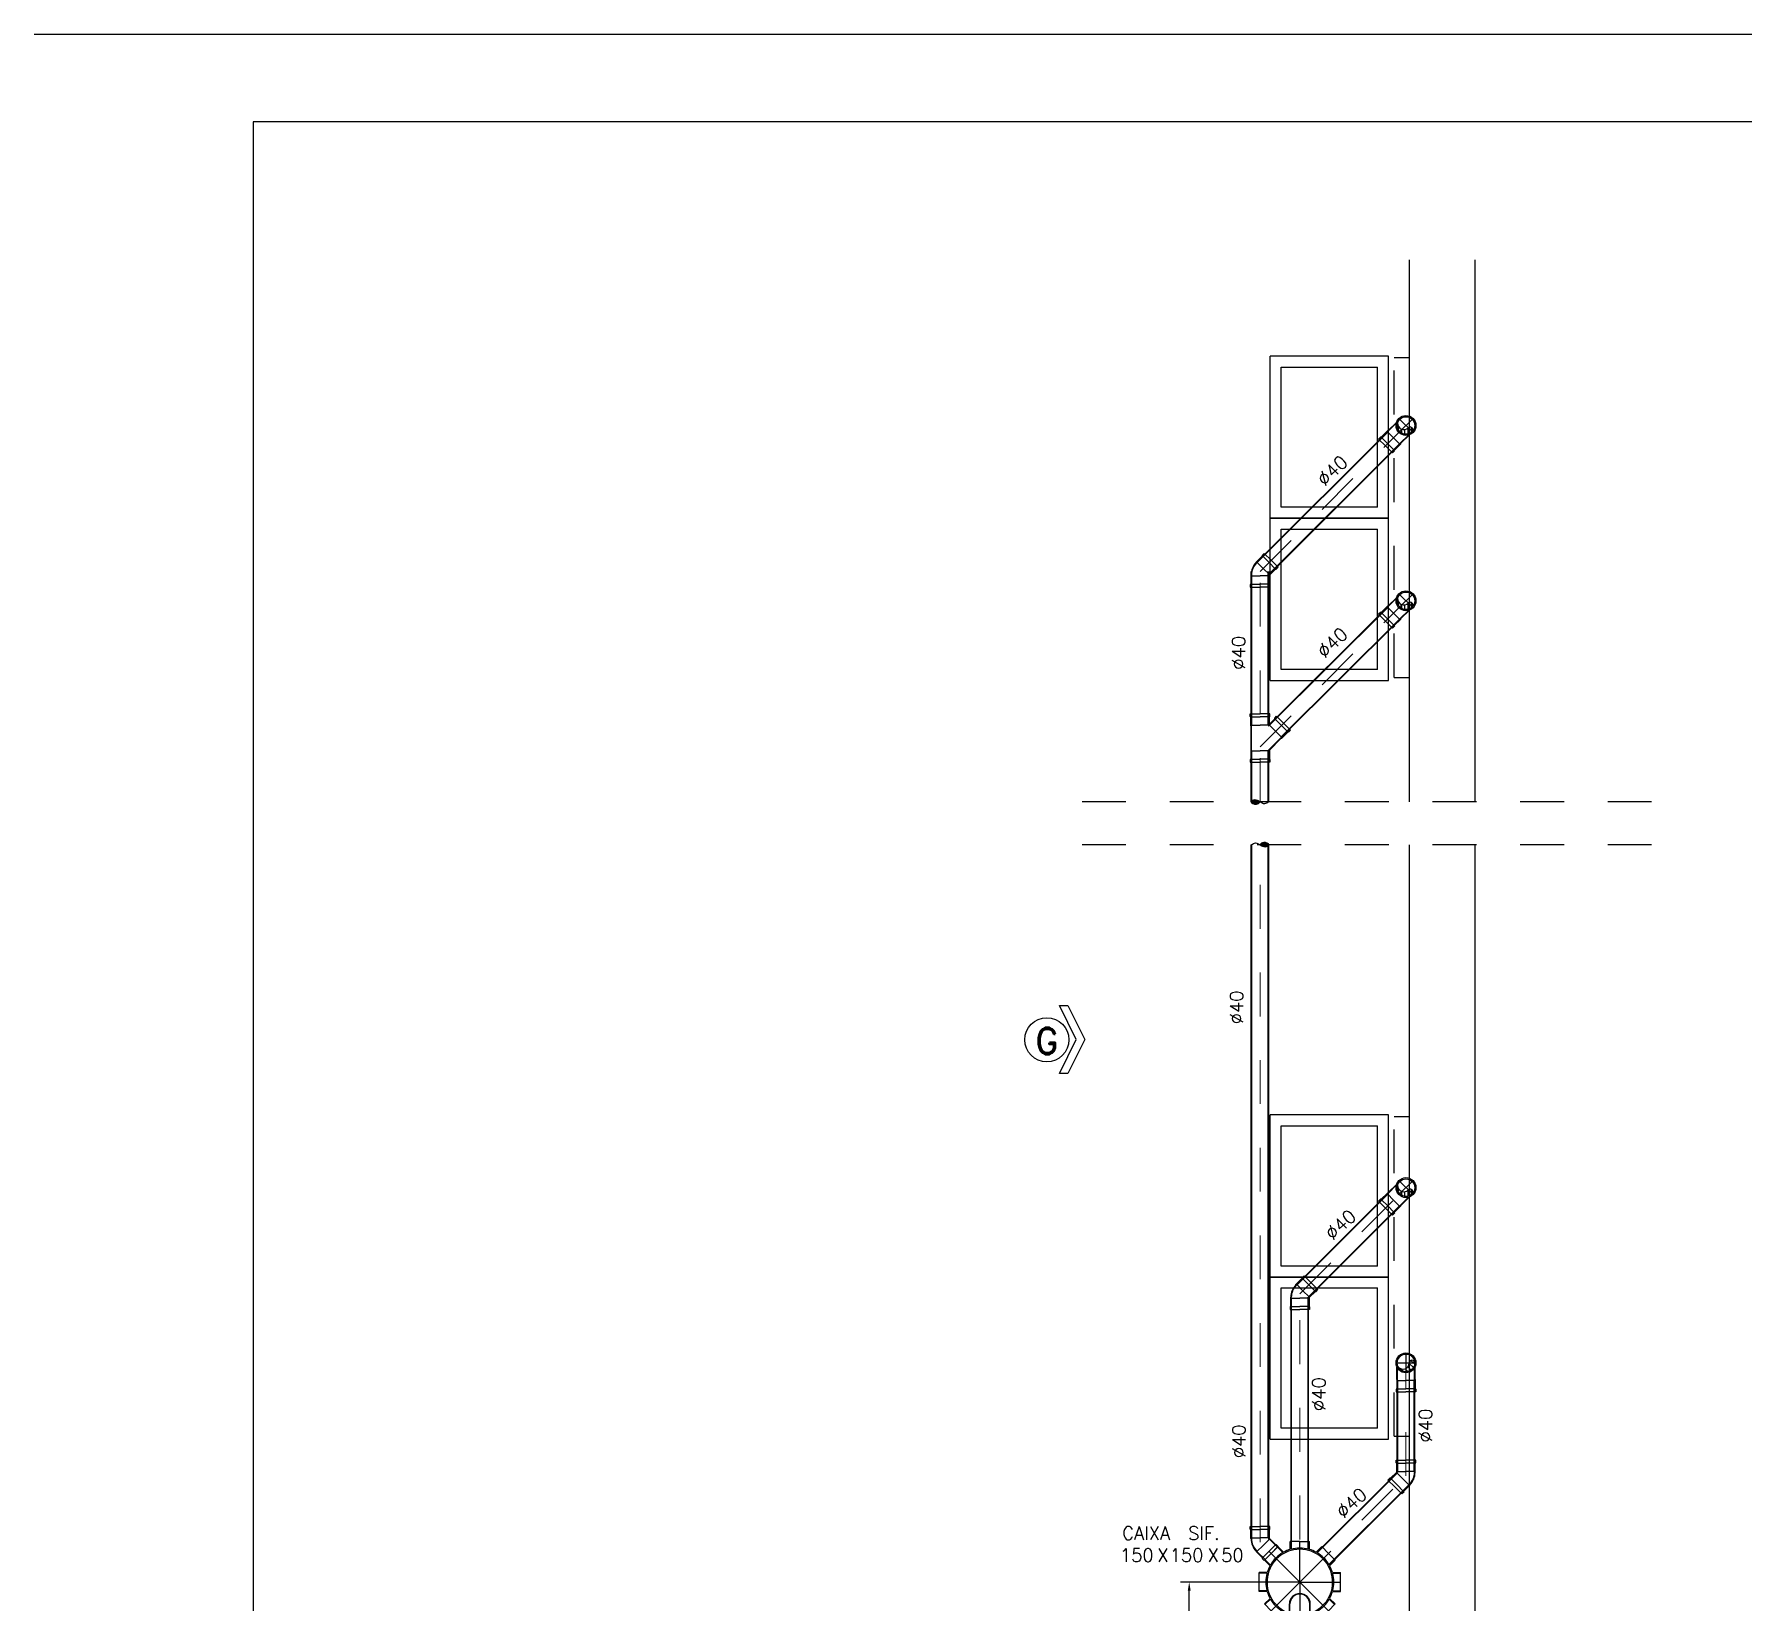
# Model space of a CAD drawing. Header units: millimetres. Extents: x -2485 to 3289, y -257 to 1952.
# Drawn here: x 16.62 to 20.52, y 23.443 to 27.02 of the extents above; entities that cross this region are included whole.
import ezdxf
from ezdxf.enums import TextEntityAlignment as Align

# ---------------------------------------------------------------- set-up
doc = ezdxf.new("R2010")
doc.units = ezdxf.units.MM
doc.header["$LTSCALE"] = 0.3
for name, pattern in [('CONTINUO', [0]), ('HID', [0.37, 0.07, -0.1, 0.03, -0.1, 0.07]), ('HIDDEN2', [0.1875, 0.125, -0.0625]), ('T-5CM', [0.1, 0.05, -0.05])]:
    doc.linetypes.add(name, pattern=pattern)
for name, color, linetype in [('PAREDE', 7, 'CONTINUO'), ('PROJEÇÃO', 11, 'HIDDEN2'), ('SAN', 11, 'Continuous'), ('TEX', 11, 'Continuous'), ('TEXTO', 3, 'Continuous'), ('TUB', 1, 'Continuous')]:
    doc.layers.add(name, color=color, linetype=linetype)
doc.layers.add('PROJETO ESGOTO', color=1, linetype='HID', lineweight=15)
doc.styles.add('ROMAND', font='romand')
doc.styles.add('ROMANS', font='romans.shx', dxfattribs={"height": 0.03})
doc.dimstyles.new('20', dxfattribs={"dimtxt": 0.03, "dimasz": 0.02, "dimexe": 0.02, "dimexo": 0.02, "dimgap": 0.03, "dimtad": 1, "dimdec": 3, "dimlfac": 100, "dimdsep": 46, "dimtxsty": 'ROMANS', "dimcen": 0.02, "dimclrd": 11, "dimclre": 11, "dimclrt": 3, "dimadec": 0, "dimazin": 0, "dimtfac": 3.333333, "dimtdec": 3, "dimtix": 1, "dimtmove": 2, "dimatfit": 3, "dimfxl": 0, "dimtolj": 1, "dimarcsym": 0})

# ---------------------------------------------------------------- blocks, each defined once
blk = doc.blocks.new('cs150x50')
at = {"layer": 'TUB', "color": 3}
for p, q in [((-0.0653, 0.0653), (-0.0499, 0.0808)), ((0, 0.0925), (-0.0218, 0.0925)), ((0.0218, 0.0925), (0, 0.0925)), ((0.05, 0.0808), (0.0654, 0.0654)), ((-0.0808, 0.0499), (-0.0653, 0.0653)), ((0.0654, 0.0654), (0.0808, 0.05)), ((-0.0925, 0), (-0.0925, 0.0218)), ((-0.0925, 0), (-0.0925, -0.0218)), ((0.0903, 0), (0.0903, 0.0253)), ((0.0903, 0), (0.0903, -0.0254)), ((0.1152, 0), (0.1152, 0.0253)), ((0.1152, 0), (0.1152, -0.0254)), ((0.1232, 0), (0.1232, 0.0253)), ((0.1232, 0), (0.1232, -0.0254)), ((0.1323, 0), (0.1323, 0.027)), ((0.1323, 0), (0.1323, -0.027)), ((-0.0808, -0.0499), (-0.0653, -0.0653)), ((-0.0653, -0.0653), (-0.0499, -0.0808)), ((0.05, -0.0808), (0.0654, -0.0654)), ((0.0654, -0.0654), (0.0808, -0.05)), ((0, -0.0925), (-0.0218, -0.0925)), ((0.0218, -0.0925), (0, -0.0925))]:
    blk.add_line(p, q, dxfattribs=at)
at = {"layer": 'TUB', "color": 4}
for p, q in [((-0.0388, 0.0671), (-0.0512, 0.0795)), ((-0.0372, 0.068), (-0.0499, 0.0808)), ((-0.0218, 0.0744), (-0.0218, 0.0925)), ((-0.02, 0.0749), (-0.02, 0.0925)), ((0.02, 0.0749), (0.02, 0.0925)), ((0.0218, 0.0744), (0.0218, 0.0925)), ((0.0372, 0.068), (0.05, 0.0808)), ((0.0388, 0.0671), (0.0513, 0.0795)), ((-0.068, 0.0372), (-0.0808, 0.0499)), ((-0.0671, 0.0388), (-0.0795, 0.0512)), ((0.0671, 0.0388), (0.0795, 0.0513)), ((0.068, 0.0372), (0.0808, 0.05)), ((-0.0744, 0.0218), (-0.0925, 0.0218)), ((-0.0749, 0.02), (-0.0925, 0.02)), ((0.071, 0.0238), (0.0501, 0.0238)), ((0.0714, 0.0226), (0.0501, 0.0226)), ((0.088, 0.0253), (0.0732, 0.0253)), ((0.0887, 0.0238), (0.0738, 0.0238)), ((0.088, 0.0253), (0.0896, 0.027)), ((0.0887, 0.0238), (0.0903, 0.0253)), ((0.0896, 0.027), (0.1136, 0.027)), ((0.0903, 0.0253), (0.1152, 0.0253)), ((0.1136, 0.027), (0.1136, 0.031)), ((0.1136, 0.031), (0.1248, 0.031)), ((0.1152, 0.0253), (0.1152, 0.0293)), ((0.1152, 0.0293), (0.1232, 0.0293)), ((0.1232, 0.0293), (0.1232, 0.0253)), ((0.1232, 0.0253), (0.1323, 0.0253)), ((0.1248, 0.031), (0.1248, 0.027)), ((0.1248, 0.027), (0.1323, 0.027)), ((-0.0749, -0.02), (-0.0925, -0.02)), ((-0.0744, -0.0218), (-0.0925, -0.0218)), ((-0.068, -0.0372), (-0.0808, -0.0499)), ((-0.0671, -0.0388), (-0.0795, -0.0512)), ((0.0714, -0.0226), (0.0501, -0.0226)), ((0.071, -0.0238), (0.0501, -0.0238)), ((0.0671, -0.0388), (0.0795, -0.0513)), ((0.068, -0.0372), (0.0808, -0.05)), ((0.088, -0.0254), (0.0732, -0.0254)), ((0.0887, -0.0238), (0.0738, -0.0238)), ((0.088, -0.0254), (0.0896, -0.027)), ((0.0887, -0.0238), (0.0903, -0.0254)), ((0.0896, -0.027), (0.1136, -0.027)), ((0.0903, -0.0254), (0.1152, -0.0254)), ((0.1136, -0.027), (0.1136, -0.031)), ((0.1136, -0.031), (0.1248, -0.031)), ((0.1152, -0.0254), (0.1152, -0.0294)), ((0.1152, -0.0294), (0.1232, -0.0294)), ((0.1232, -0.0254), (0.1323, -0.0254)), ((0.1232, -0.0294), (0.1232, -0.0254)), ((0.1248, -0.027), (0.1323, -0.027)), ((0.1248, -0.031), (0.1248, -0.027)), ((-0.0388, -0.0671), (-0.0512, -0.0795)), ((-0.0372, -0.068), (-0.0499, -0.0808)), ((-0.0218, -0.0744), (-0.0218, -0.0925)), ((-0.02, -0.0749), (-0.02, -0.0925)), ((0.02, -0.0749), (0.02, -0.0925)), ((0.0218, -0.0744), (0.0218, -0.0925)), ((0.0372, -0.068), (0.05, -0.0808)), ((0.0388, -0.0671), (0.0513, -0.0795))]:
    blk.add_line(p, q, dxfattribs=at)
at = {"layer": 'TUB', "color": 1}
for p, q in [((0, 0), (0, 0.0925)), ((-0.0653, 0.0653), (0, 0)), ((0, 0), (0.0654, 0.0654)), ((0, 0), (-0.0925, 0)), ((-0.0653, -0.0653), (0, 0)), ((0, 0), (0.0775, 0)), ((0, 0), (0, 0)), ((0, 0), (0, 0)), ((0, 0), (0, 0)), ((0, 0), (0, 0)), ((0, 0), (0, 0)), ((0, 0), (0, 0)), ((0, 0), (0, 0)), ((0, 0), (0, 0)), ((0, 0), (0.0654, -0.0654)), ((0, 0), (0, -0.0925))]:
    blk.add_line(p, q, dxfattribs=at)
at = {"layer": 'TUB', "color": 4}
for centre, radius, start, end in [((0, 0), 0.0749, 18.487, 180), ((0, 0), 0.0775, 135, 149.9552), ((0, 0), 0.0775, 120.0448, 135), ((0, 0), 0.0775, 106.3372, 118.6628), ((0, 0), 0.0775, 90, 104.9552), ((0, 0), 0.0775, 75.0448, 90), ((0, 0), 0.0775, 61.3372, 73.6628), ((0, 0), 0.0775, 45, 59.9552), ((0, 0), 0.0775, 30.0448, 45), ((0, 0), 0.0775, 165.0448, 180), ((0, 0), 0.0775, 180, 194.9552), ((0, 0), 0.0749, 180, 341.513), ((0, 0), 0.0775, 151.3372, 163.6628), ((0.0501, 0), 0.0238, 90, 180), ((0.0501, 0), 0.0238, 180, 270), ((0.0501, 0), 0.0226, 90, 180), ((0.0501, 0), 0.0226, 180, 270), ((0, 0), 0.0775, 19.0927, 28.6628), ((0, 0), 0.0749, 0, 17.5218), ((0, 0), 0.0749, 342.4782, 360), ((0, 0), 0.0775, 360, 17.8455), ((0, 0), 0.0775, 342.1545, 0), ((0, 0), 0.0775, 196.3372, 208.6628), ((0, 0), 0.0775, 210.0448, 225), ((0, 0), 0.0775, 315, 329.9552), ((0, 0), 0.0775, 331.3372, 340.9073), ((0, 0), 0.0775, 225, 239.9552), ((0, 0), 0.0775, 241.3372, 253.6628), ((0, 0), 0.0775, 255.0448, 270), ((0, 0), 0.0775, 270, 284.9552), ((0, 0), 0.0775, 286.3372, 298.6628), ((0, 0), 0.0775, 300.0448, 315)]:
    blk.add_arc(centre, radius, start, end, dxfattribs=at)
blk = doc.blocks.new('c90')
at = {"layer": 'TUB', "color": 3}
for p, q in [((-0.066, 0.0224), (-0.066, 0)), ((-0.066, -0.0224), (-0.066, 0)), ((-0.059, 0.02), (-0.059, 0)), ((-0.059, -0.02), (-0.059, 0)), ((-0.04, 0.0194), (-0.04, 0)), ((-0.04, -0.0194), (-0.04, 0))]:
    blk.add_line(p, q, dxfattribs=at)
at = {"layer": 'TUB', "color": 4}
for p, q in [((-0.0598, 0.0224), (-0.066, 0.0224)), ((-0.04, 0.02), (-0.066, 0.02)), ((-0.059, 0.0212), (-0.0598, 0.0224)), ((-0.0388, 0.0212), (-0.059, 0.0212)), ((-0.04, 0.02), (-0.04, 0.0194)), ((-0.04, 0.0194), (-0.038, 0.0194)), ((-0.038, 0.0206), (-0.0388, 0.0212)), ((-0.038, 0.0206), (-0.0095, 0.0206)), ((-0.038, 0.0194), (-0.0118, 0.0194)), ((-0.04, -0.02), (-0.066, -0.02)), ((-0.0598, -0.0224), (-0.066, -0.0224)), ((-0.059, -0.0212), (-0.0598, -0.0224)), ((-0.0388, -0.0212), (-0.059, -0.0212)), ((-0.04, -0.0194), (-0.038, -0.0194)), ((-0.04, -0.02), (-0.04, -0.0194)), ((-0.038, -0.0206), (-0.0388, -0.0212)), ((-0.038, -0.0194), (-0.0118, -0.0194)), ((-0.038, -0.0206), (-0.0095, -0.0206))]:
    blk.add_line(p, q, dxfattribs=at)
at = {"layer": 'TUB', "color": 1, "linetype": 'Continuous'}
for p, q in [((0.0227, 0), (-0.0227, 0)), ((0, 0.0227), (0, -0.0227))]:
    blk.add_line(p, q, dxfattribs=at)
at = {"layer": 'TUB', "color": 7}
for p, q in [((-0.0133, 0.0017), (-0.0195, -0.0045)), ((-0.0133, 0.0123), (-0.0188, 0.0068)), ((-0.0088, -0.0044), (-0.0162, -0.0118)), ((-0.0011, -0.0074), (-0.0107, -0.0169)), ((0.0057, -0.0111), (-0.003, -0.0198))]:
    blk.add_line(p, q, dxfattribs=at)
at = {"layer": 'TUB', "color": 4}
for radius in [0.0227, 0.02]:
    blk.add_circle((0, 0), radius, dxfattribs=at)
for centre, radius, start, end in [((0, 0.0069), 0.0143, 131.815, 270.1096), ((0, -0.0137), 0.0063, 270, 90)]:
    blk.add_arc(centre, radius, start, end, dxfattribs=at)
blk = doc.blocks.new('j45e40')
at = {"layer": 'TUB', "color": 4}
for p, q in [((-0.0212, 0.0071), (-0.0396, -0.0113)), ((-0.0212, 0.0088), (-0.0355, -0.0055)), ((-0.0202, 0.0089), (-0.0212, 0.0088)), ((-0.0212, 0.0071), (-0.0208, 0.0067)), ((-0.0208, 0.0067), (-0.0194, 0.0081)), ((0.008, 0.0206), (0.0088, 0.0212)), ((0.01, 0.0194), (0.008, 0.0194)), ((0.0088, 0.0212), (0.029, 0.0212)), ((0.01, 0.02), (0.01, 0.0194)), ((0.01, 0.02), (0.036, 0.02)), ((0.029, 0.0212), (0.0298, 0.0224)), ((0.0298, 0.0224), (0.036, 0.0224)), ((-0.0369, -0.0052), (-0.0413, -0.0096)), ((-0.0355, -0.0055), (-0.0369, -0.0052)), ((0.0071, -0.0212), (-0.0113, -0.0396)), ((-0.0052, -0.0369), (-0.0096, -0.0413)), ((0.0088, -0.0212), (-0.0055, -0.0355)), ((-0.0055, -0.0355), (-0.0052, -0.0369)), ((0.0067, -0.0208), (0.008, -0.0194)), ((0.0071, -0.0212), (0.0067, -0.0208)), ((0.01, -0.0194), (0.008, -0.0194)), ((0.0088, -0.0212), (0.029, -0.0212)), ((0.01, -0.02), (0.01, -0.0194)), ((0.01, -0.02), (0.036, -0.02)), ((0.029, -0.0212), (0.0298, -0.0224)), ((0.0298, -0.0224), (0.036, -0.0224))]:
    blk.add_line(p, q, dxfattribs=at)
at = {"layer": 'TUB', "color": 3}
for p, q in [((-0.0212, 0.0071), (-0.0071, -0.0071)), ((0.01, 0.02), (0.01, 0)), ((0.029, 0.02), (0.029, 0)), ((0.036, 0.0224), (0.036, 0)), ((-0.0413, -0.0096), (-0.0254, -0.0254)), ((-0.0346, -0.0064), (-0.0205, -0.0205)), ((-0.0096, -0.0413), (-0.0254, -0.0254)), ((-0.0064, -0.0346), (-0.0205, -0.0205)), ((0.0071, -0.0212), (-0.0071, -0.0071)), ((0.01, -0.02), (0.01, 0)), ((0.029, -0.02), (0.029, 0)), ((0.036, -0.0224), (0.036, 0))]:
    blk.add_line(p, q, dxfattribs=at)
at = {"layer": 'TUB', "color": 4, "linetype": 'Continuous'}
for radius in [0.0399, 0.0387]:
    blk.add_arc((0.008, -0.0193), radius, 90, 135, dxfattribs=at)
at = {"layer": 'TUB', "linetype": 'Continuous', "style": 'ROMANS'}
blk.add_text('JJ', height=0.000001, dxfattribs=at).set_placement((0.01, -0.0194))
blk = doc.blocks.new('JS40')
at = {"layer": 'TUB', "color": 4}
for p, q in [((-0.029, 0.0224), (-0.0352, 0.0224)), ((-0.0092, 0.02), (-0.0352, 0.02)), ((-0.0282, 0.0212), (-0.029, 0.0224)), ((-0.008, 0.0212), (-0.0282, 0.0212)), ((-0.0092, 0.02), (-0.0092, 0.0194)), ((-0.0072, 0.0206), (-0.008, 0.0212)), ((0.0471, 0.0206), (0.0479, 0.0212)), ((0.0479, 0.0212), (0.0681, 0.0212)), ((0.0491, 0.02), (0.0751, 0.02)), ((0.0491, 0.02), (0.0491, 0.0194)), ((0.0681, 0.0212), (0.0689, 0.0224)), ((0.0689, 0.0224), (0.0751, 0.0224)), ((-0.0092, -0.02), (-0.0352, -0.02)), ((-0.029, -0.0224), (-0.0352, -0.0224)), ((-0.0282, -0.0212), (-0.029, -0.0224)), ((-0.0079, -0.0212), (-0.0282, -0.0212)), ((-0.0092, -0.0194), (-0.008, -0.0194)), ((-0.0092, -0.02), (-0.0092, -0.0194)), ((0.0491, -0.0216), (0.0468, -0.0194)), ((0.0491, -0.0194), (0.0468, -0.0194)), ((0.0491, -0.02), (0.0491, -0.0194)), ((0.0491, -0.02), (0.0751, -0.02)), ((0.0495, -0.0212), (0.0491, -0.0216)), ((0.0495, -0.0212), (0.0679, -0.0396)), ((0.0512, -0.0212), (0.0681, -0.0212)), ((0.0512, -0.0212), (0.0638, -0.0338)), ((0.0638, -0.0338), (0.0652, -0.0335)), ((0.0652, -0.0335), (0.0696, -0.0379)), ((0.0681, -0.0212), (0.0689, -0.0224)), ((0.0689, -0.0224), (0.0751, -0.0224)), ((0.0194, -0.0485), (0.0195, -0.0495)), ((0.0195, -0.0495), (0.0338, -0.0638)), ((0.0216, -0.0491), (0.0202, -0.0477)), ((0.0212, -0.0495), (0.0216, -0.0491)), ((0.0212, -0.0495), (0.0396, -0.0679)), ((0.0338, -0.0638), (0.0335, -0.0652)), ((0.0335, -0.0652), (0.0379, -0.0696))]:
    blk.add_line(p, q, dxfattribs=at)
at = {"layer": 'TUB', "color": 3}
for p, q in [((-0.0352, 0.0224), (-0.0352, 0)), ((-0.0352, -0.0224), (-0.0352, 0)), ((-0.0282, 0.02), (-0.0282, 0)), ((-0.0092, 0.0194), (-0.0092, 0)), ((-0.0092, -0.0194), (-0.0092, 0)), ((0.0491, 0.0194), (0.0491, 0)), ((0.0491, -0.0194), (0.0491, 0)), ((0.0681, 0.02), (0.0681, 0)), ((0.0751, 0.0224), (0.0751, 0)), ((-0.0282, -0.02), (-0.0282, 0)), ((0.0216, -0.0491), (0.0354, -0.0354)), ((0.0491, -0.0216), (0.0354, -0.0354)), ((0.0629, -0.0346), (0.0488, -0.0488)), ((0.0696, -0.0379), (0.0537, -0.0537)), ((0.0681, -0.02), (0.0681, 0)), ((0.0751, -0.0224), (0.0751, 0)), ((0.0346, -0.0629), (0.0488, -0.0488)), ((0.0379, -0.0696), (0.0537, -0.0537))]:
    blk.add_line(p, q, dxfattribs=at)
at = {"layer": 'TUB', "color": 4, "linetype": 'Continuous'}
for p, q in [((-0.0092, 0.0194), (0.0491, 0.0194)), ((-0.0072, 0.0206), (0.0471, 0.0206)), ((0.0202, -0.0477), (-0.008, -0.0194)), ((0.0194, -0.0485), (-0.0079, -0.0212))]:
    blk.add_line(p, q, dxfattribs=at)
blk = doc.blocks.new('IND1')
at = {"layer": 'TEX', "color": 5}
blk.add_lwpolyline([(0.0672, 0.0006), (0.0286, 0.0778), (0.0479, 0.0778), (0.0865, 0.0006), (0.0479, -0.0767), (0.0286, -0.0767)], close=True, dxfattribs=at)
blk.add_circle((0, 0), 0.0503, dxfattribs=at)
at = {"layer": 'TEX', "style": 'ROMAND'}
blk.add_attdef('LETRA', text='', height=0.06, dxfattribs=at).set_placement((0, -0.0328), align=Align.CENTER)
blk = doc.blocks.new('40')
at = {"layer": 'TEX', "color": 9, "style": 'ROMANS'}
blk.add_text('%%c40', height=0.03, dxfattribs=at).set_placement((0, 0))
blk = doc.blocks.new('*D250')
at = {"layer": 'TEX', "color": 11, "lineweight": -2}
for p, q in [((19.4886, 23.4878), (19.2362, 23.4878)), ((19.2562, 22.1599), (19.2562, 23.4678)), ((19.6136, 22.1399), (19.2362, 22.1399))]:
    blk.add_line(p, q, dxfattribs=at)
at = {"layer": 'TEX', "color": 11}
for points in [[(19.2528, 23.4678), (19.2595, 23.4678), (19.2562, 23.4878)], [(19.2528, 22.1599), (19.2595, 22.1599), (19.2562, 22.1399)]]:
    blk.add_solid(points, dxfattribs=at)
at = {"layer": 'TEX', "color": 3, "insert": (19.2112, 22.8138), "char_height": 0.03, "attachment_point": 5, "rotation": 90, "style": 'ROMANS'}
blk.add_mtext('\\A1;220', dxfattribs=at)
blk = doc.blocks.new('cs')
at = {"layer": 'TEX', "color": 5, "style": 'ROMANS'}
for s, p in [('CAIXA  SIF.', (0.0054, 0.0502)), ('X', (0.0851, 0)), ('X', (0.1999, 0))]:
    blk.add_text(s, height=0.03, dxfattribs=at).set_placement(p)
for p in [(0, 0), (0.1136, 0), (0.2311, 0)]:
    blk.add_attdef('N', p, '', height=0.03, dxfattribs=at)
blk = doc.blocks.new('B40')
at = {"layer": 'TUB', "color": 7}
for p, q in [((-0.0043, -0.0117), (0.0036, -0.0038)), ((-0.0042, -0.009), (0.0024, -0.0024)), ((-0.0039, -0.014), (0.0046, -0.0055)), ((-0.0032, -0.016), (0.0052, -0.0075)), ((-0.0031, -0.0052), (0.0011, -0.001)), ((-0.0024, -0.0178), (0.0054, -0.01)), ((-0.0013, -0.0193), (0.005, -0.0131)), ((0.0007, -0.02), (0.0033, -0.0174))]:
    blk.add_line(p, q, dxfattribs=at)
blk.add_spline([(0, 0.02), (0.0045, 0.0102), (0, 0), (-0.0043, -0.0119), (0, -0.02), (0.0054, -0.0084), (0, 0)], degree=3, dxfattribs=at)

msp = doc.modelspace()

# ---------------------------------------------------------------- linework, layer by layer
at = {"color": 4, "linetype": 'Continuous'}
msp.add_line((16.62, 27.019655), (33.24, 27.019655), dxfattribs=at)
at = {"color": 12, "linetype": 'Continuous'}
for p, q in [((33.04, 26.819655), (17.12, 26.819655)), ((17.12, 26.819655), (17.12, 15.539655))]:
    msp.add_line(p, q, dxfattribs=at)
at = {"layer": 'PAREDE'}
for p, q in [((19.758649, 25.26796), (19.758649, 26.504458)), ((19.908649, 25.26796), (19.908649, 26.504458)), ((19.758649, 25.26796), (19.758649, 25.26976)), ((19.908649, 25.26796), (19.908649, 25.26976)), ((19.758649, 22.985134), (19.758649, 25.16996)), ((19.908649, 22.985134), (19.908649, 25.16996))]:
    msp.add_line(p, q, dxfattribs=at)
at = {"layer": 'PROJETO ESGOTO'}
for p, q in [((19.417862, 25.793681), (19.750949, 26.126768)), ((19.417862, 25.26796), (19.417862, 25.793681)), ((19.417862, 25.393681), (19.750949, 25.726768)), ((19.417862, 25.26796), (19.417862, 25.26976)), ((19.417862, 23.578558), (19.417862, 25.16996)), ((19.508649, 24.145471), (19.750949, 24.387771)), ((19.508649, 22.985134), (19.508649, 24.145471)), ((19.750949, 23.730071), (19.750949, 23.987771)), ((19.508649, 23.487771), (19.750949, 23.730071)), ((19.508649, 23.487771), (19.417862, 23.578558))]:
    msp.add_line(p, q, dxfattribs=at)
at = {"layer": 'PROJEÇÃO', "linetype": 'T-5CM'}
for p, q in [((20.311588, 25.26796), (18.941632, 25.26796)), ((20.311588, 25.16996), (18.941632, 25.16996))]:
    msp.add_line(p, q, dxfattribs=at)
at = {"layer": 'SAN'}
for p, q in [((19.441252, 25.915238), (19.441252, 26.285229)), ((19.711252, 26.285229), (19.441252, 26.285229)), ((19.711252, 25.915238), (19.711252, 26.285229)), ((19.466252, 25.940238), (19.466252, 26.260229)), ((19.466252, 26.260229), (19.686252, 26.260229)), ((19.686252, 25.940238), (19.686252, 26.260229)), ((19.686252, 25.940238), (19.466252, 25.940238)), ((19.441252, 25.915238), (19.711252, 25.915238)), ((19.441252, 25.545248), (19.441252, 25.915238)), ((19.711252, 25.915238), (19.441252, 25.915238)), ((19.711252, 25.545248), (19.711252, 25.915238)), ((19.466252, 25.570248), (19.466252, 25.890238)), ((19.466252, 25.890238), (19.686252, 25.890238)), ((19.686252, 25.570248), (19.686252, 25.890238)), ((19.441252, 25.545248), (19.711252, 25.545248)), ((19.686252, 25.570248), (19.466252, 25.570248)), ((19.441252, 24.183747), (19.441252, 24.553738)), ((19.711252, 24.553738), (19.441252, 24.553738)), ((19.711252, 24.183747), (19.711252, 24.553738)), ((19.466252, 24.208747), (19.466252, 24.528738)), ((19.466252, 24.528738), (19.686252, 24.528738)), ((19.686252, 24.208747), (19.686252, 24.528738)), ((19.441252, 24.183747), (19.711252, 24.183747)), ((19.441252, 23.813757), (19.441252, 24.183747)), ((19.711252, 24.183747), (19.441252, 24.183747)), ((19.686252, 24.208747), (19.466252, 24.208747)), ((19.711252, 23.813757), (19.711252, 24.183747)), ((19.466252, 23.838757), (19.466252, 24.158747)), ((19.466252, 24.158747), (19.686252, 24.158747)), ((19.686252, 23.838757), (19.686252, 24.158747)), ((19.686252, 23.838757), (19.466252, 23.838757)), ((19.441252, 23.813757), (19.711252, 23.813757))]:
    msp.add_line(p, q, dxfattribs=at)
at = {"layer": 'SAN', "linetype": 'T-5CM'}
for p, q in [((19.723649, 25.552032), (19.723649, 26.281674)), ((19.723649, 26.281674), (19.758649, 26.281674)), ((19.723649, 25.552032), (19.758649, 25.552032)), ((19.723649, 23.820541), (19.723649, 24.550183)), ((19.723649, 24.550183), (19.758649, 24.550183)), ((19.723649, 23.820541), (19.758649, 23.820541))]:
    msp.add_line(p, q, dxfattribs=at)
at = {"layer": 'TUB', "color": 4}
for p, q in [((19.410777, 25.814881), (19.708522, 26.112625)), ((19.411626, 25.814032), (19.709371, 26.111777)), ((19.438213, 25.787445), (19.735958, 26.08519)), ((19.439062, 25.786596), (19.736806, 26.084341)), ((19.397862, 25.442754), (19.397862, 25.793681)), ((19.399062, 25.442754), (19.399062, 25.793681)), ((19.436662, 25.442754), (19.436662, 25.793681)), ((19.437862, 25.442754), (19.437862, 25.793681)), ((19.438651, 25.443602), (19.708522, 25.712625)), ((19.439499, 25.442754), (19.709371, 25.711777)), ((19.466086, 25.416167), (19.735958, 25.68519)), ((19.466935, 25.415318), (19.736806, 25.684341)), ((19.397862, 25.26796), (19.397862, 25.384445)), ((19.399062, 25.26796), (19.399062, 25.384445)), ((19.436662, 25.26796), (19.436662, 25.384445)), ((19.437862, 25.26796), (19.437862, 25.384445)), ((19.397862, 25.26796), (19.397862, 25.26976)), ((19.399062, 25.26796), (19.399062, 25.26976)), ((19.436662, 25.26796), (19.436662, 25.26976)), ((19.437862, 25.26796), (19.437862, 25.26976)), ((19.397862, 23.58854), (19.397862, 25.16996)), ((19.399062, 23.58854), (19.399062, 25.16996)), ((19.436662, 23.58854), (19.436662, 25.16996)), ((19.437862, 23.58854), (19.437862, 25.16996)), ((19.501564, 24.166671), (19.708522, 24.373629)), ((19.502413, 24.165823), (19.709371, 24.372781)), ((19.529, 24.139236), (19.735958, 24.346194)), ((19.529849, 24.138387), (19.736806, 24.345345)), ((19.488649, 23.562646), (19.488649, 24.13549)), ((19.489849, 23.562957), (19.489849, 24.13549)), ((19.527449, 23.562957), (19.527449, 24.13549)), ((19.528649, 23.562646), (19.528649, 24.13549)), ((19.730949, 23.740053), (19.730949, 23.947771)), ((19.732149, 23.740053), (19.732149, 23.947771)), ((19.769749, 23.740053), (19.769749, 23.947771)), ((19.770949, 23.740053), (19.770949, 23.947771)), ((19.547451, 23.554858), (19.729749, 23.737156)), ((19.548519, 23.554229), (19.730597, 23.736307)), ((19.575106, 23.527642), (19.757184, 23.70972)), ((19.575735, 23.526574), (19.758033, 23.708871))]:
    msp.add_line(p, q, dxfattribs=at)

# ---------------------------------------------------------------- block references
at = {"layer": 'PROJETO ESGOTO'}
for name, p, rotation in [('c90', (19.750949, 26.126768), 45.00000000001843), ('j45e40', (19.417862, 25.793681), 45.00000000003685), ('c90', (19.750949, 25.726768), 45.00000000001843), ('JS40', (19.417862, 25.393681), 90), ('c90', (19.750949, 24.387771), 45.00000000001843), ('j45e40', (19.508649, 24.145471), 44.9999999999263), ('c90', (19.750949, 23.987771), 90.00000000002606), ('j45e40', (19.750949, 23.730071), 224.9999999999816), ('j45e40', (19.417862, 23.578558), 90), ('cs150x50', (19.508649, 23.487771), 270)]:
    msp.add_blockref(name, p, dxfattribs=dict(at, rotation=rotation))
at = {"layer": 'TEX'}
ref = msp.add_blockref('cs', (19.097912, 23.534235), dxfattribs=at)
ref.add_attrib('N', '150', (19.097912, 23.534235), dxfattribs={"color": 5, "height": 0.03, "style": 'ROMANS'})
ref.add_attrib('N', '150', (19.211561, 23.534235), dxfattribs={"color": 5, "height": 0.03, "style": 'ROMANS'})
ref.add_attrib('N', '50', (19.329007, 23.534235), dxfattribs={"color": 5, "height": 0.03, "style": 'ROMANS'})
at = {"layer": 'TEXTO'}
for p, rotation in [((19.565789, 25.986001), 44.34836451076674), ((19.565789, 25.593493), 44.34836451076674), ((19.38391, 25.569482), 90), ((19.379309, 24.760443), 90), ((19.583924, 24.265808), 43.29569237043552), ((19.567132, 23.877944), 90), ((19.810581, 23.80617), 90), ((19.384614, 23.77023), 90), ((19.608559, 23.630837), 43.15832360419426)]:
    msp.add_blockref('40', p, dxfattribs=dict(at, rotation=rotation))
msp.add_blockref('IND1', (18.931187, 24.725177), dxfattribs=at).add_auto_attribs({'LETRA': 'G'})
at = {"layer": 'TUB'}
for p, rotation in [((19.417862, 25.26796), 270), ((19.417862, 25.16996), 90)]:
    msp.add_blockref('B40', p, dxfattribs=dict(at, rotation=rotation))

# ---------------------------------------------------------------- dimensions: what is measured, and where the dimension line sits
at = {"layer": 'TEX'}
dim = msp.add_linear_dim(base=(19.256158, 23.487771), p1=(19.633649, 22.139892), p2=(19.508649, 23.487771), angle=90, text='220', dimstyle='20', dxfattribs=at)
dim.commit()
dim.dimension.update_dxf_attribs({"geometry": '*D250', "text_midpoint": (19.211158, 22.813832)})

doc.saveas('drawing.dxf')
